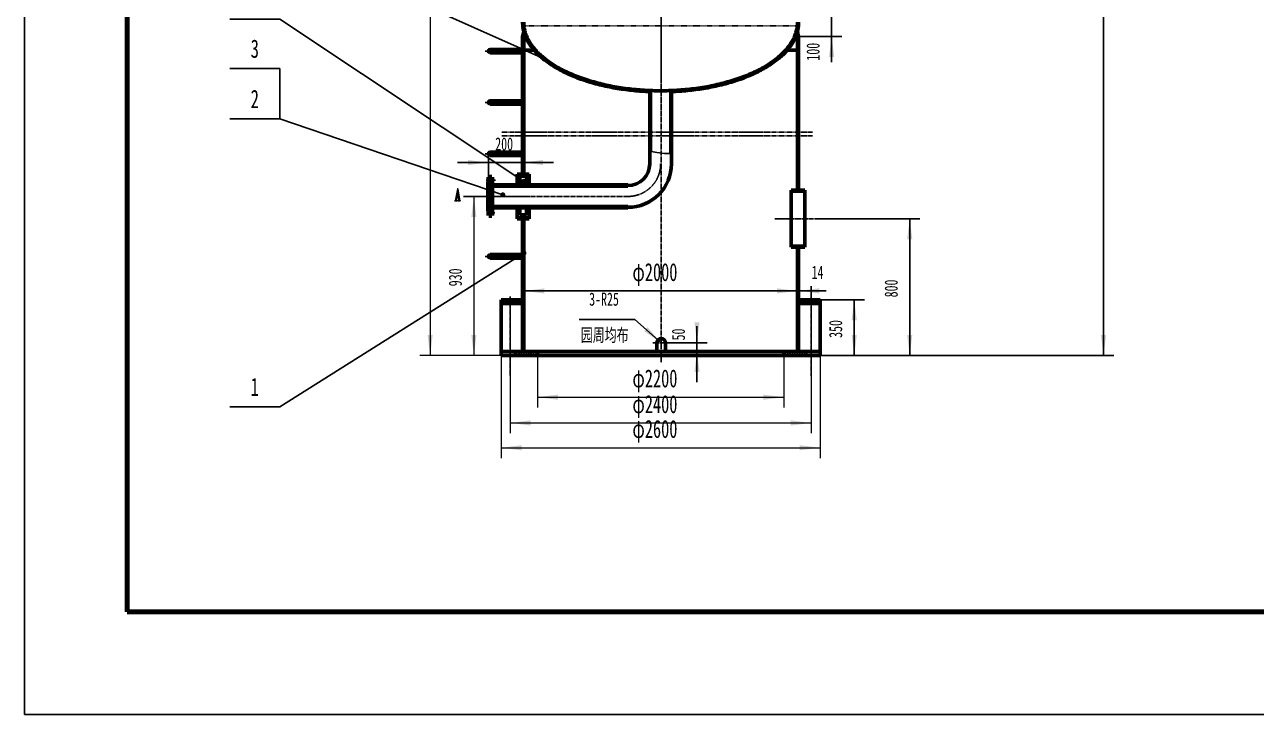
# Model space of a CAD drawing. Header units: millimetres. Extents: x -8910 to 8910, y -12615 to 12615.
# Drawn here: x -8910 to -1713, y -12615 to -8583 of the extents above; entities that cross this region are included whole.
import ezdxf

# ---------------------------------------------------------------- set-up
doc = ezdxf.new("R2010")
doc.units = ezdxf.units.MM
for name, pattern in [('EB_DASH', [6, 3, -3]), ('EB_DASHDOT', [39, 30, -3, 3, -3]), ('EB_DASHDOTDOT', [45, 30, -3, 3, -3, 3, -3])]:
    doc.linetypes.add(name, pattern=pattern)
for name, color, linetype, lineweight in [('CAXA0', 7, 'Continuous', 50), ('CAXA1', 1, 'EB_DASHDOT', 25), ('CAXA2', 6, 'EB_DASH', 25), ('CAXA3', 7, 'Continuous', 25), ('CAXA4', 3, 'Continuous', 15), ('CAXA5', 4, 'Continuous', 25)]:
    doc.layers.add(name, color=color, linetype=linetype, lineweight=lineweight)
doc.styles.add('UserTxtStyle1', font='FSGB2312.ttf', dxfattribs={"width": 0.667})
doc.styles.add('标准', font='FSGB2312.ttf', dxfattribs={"width": 0.667})

# ---------------------------------------------------------------- blocks, each defined once
blk = doc.blocks.new('CAXBLOCK0', base_point=(8310, -12015))
at = {"layer": 'CAXA0', "linetype": 'Continuous', "lineweight": 25}
for p, q in [((-8910, -12615), (-8910, 12615)), ((8910, -12615), (-8910, -12615))]:
    blk.add_line(p, q, dxfattribs=at)
at = {"layer": 'CAXA0', "linetype": 'Continuous', "lineweight": 70}
for p, q in [((-8310, -12015), (-8310, 12015)), ((8310, -12015), (-8310, -12015))]:
    blk.add_line(p, q, dxfattribs=at)
blk = doc.blocks.new('CAXBLOCK142', base_point=(-7712, -8092.3))
at = {"layer": 'CAXA0', "linetype": 'Continuous', "lineweight": 25}
blk.add_hatch(color=0, dxfattribs=at).paths.add_polyline_path([(-5859.6, -8783.3), (-5859.7, -8781), (-5860.3, -8778.7), (-5861.2, -8776.5), (-5862.4, -8774.5), (-5863.9, -8772.7), (-5865.7, -8771.2), (-5867.7, -8769.9), (-5869.9, -8769), (-5872.2, -8768.5), (-5874.6, -8768.3), (-5876.9, -8768.5), (-5879.2, -8769), (-5881.4, -8769.9), (-5883.4, -8771.2), (-5885.2, -8772.7), (-5886.7, -8774.5), (-5887.9, -8776.5), (-5888.8, -8778.7), (-5889.4, -8781), (-5889.6, -8783.3), (-5889.4, -8785.7), (-5888.8, -8787.9), (-5887.9, -8790.1), (-5886.7, -8792.1), (-5885.2, -8793.9), (-5883.4, -8795.4), (-5881.4, -8796.7), (-5879.2, -8797.6), (-5876.9, -8798.1), (-5874.6, -8798.3), (-5872.2, -8798.1), (-5869.9, -8797.6), (-5867.7, -8796.7), (-5865.7, -8795.4), (-5863.9, -8793.9), (-5862.4, -8792.1), (-5861.2, -8790.1), (-5860.3, -8787.9), (-5859.7, -8785.7)], flags=0)
at = {"layer": 'CAXA0', "color": 0, "linetype": 'Continuous', "lineweight": 25}
for p, q in [((-7418, -8092.3), (-7712, -8092.3)), ((-5874.6, -8783.3), (-7418, -8092.3))]:
    blk.add_line(p, q, dxfattribs=at)
at = {"layer": 'CAXA0', "color": 0, "linetype": 'Continuous', "lineweight": 25, "insert": (-7589.6, -7921.9), "char_height": 107.3, "attachment_point": 1, "style": '标准'}
blk.add_mtext('\\fFangSong_GB2312|b0|i0|p34;5', dxfattribs=at)
blk = doc.blocks.new('CAXBLOCK143', base_point=(-7712, -8551.3))
at = {"layer": 'CAXA0', "linetype": 'Continuous', "lineweight": 25}
blk.add_hatch(color=0, dxfattribs=at).paths.add_polyline_path([(-5977.9, -9499), (-5978.1, -9496.6), (-5978.6, -9494.3), (-5979.5, -9492.2), (-5980.8, -9490.2), (-5982.3, -9488.4), (-5984.1, -9486.8), (-5986.1, -9485.6), (-5988.3, -9484.7), (-5990.6, -9484.2), (-5992.9, -9484), (-5995.2, -9484.2), (-5997.5, -9484.7), (-5999.7, -9485.6), (-6001.7, -9486.8), (-6003.5, -9488.4), (-6005, -9490.2), (-6006.3, -9492.2), (-6007.2, -9494.3), (-6007.7, -9496.6), (-6007.9, -9499), (-6007.7, -9501.3), (-6007.2, -9503.6), (-6006.3, -9505.8), (-6005, -9507.8), (-6003.5, -9509.6), (-6001.7, -9511.1), (-5999.7, -9512.3), (-5997.5, -9513.3), (-5995.2, -9513.8), (-5992.9, -9514), (-5990.6, -9513.8), (-5988.3, -9513.3), (-5986.1, -9512.3), (-5984.1, -9511.1), (-5982.3, -9509.6), (-5980.8, -9507.8), (-5979.5, -9505.8), (-5978.6, -9503.6), (-5978.1, -9501.3)], flags=0)
at = {"layer": 'CAXA0', "color": 0, "linetype": 'Continuous', "lineweight": 25}
for p, q in [((-7418, -8551.3), (-7712, -8551.3)), ((-5992.9, -9499), (-7418, -8551.3))]:
    blk.add_line(p, q, dxfattribs=at)
at = {"layer": 'CAXA0', "color": 0, "linetype": 'Continuous', "lineweight": 25, "insert": (-7589.6, -8380.9), "char_height": 107.3, "attachment_point": 1, "style": '标准'}
blk.add_mtext('\\fFangSong_GB2312|b0|i0|p34;4', dxfattribs=at)
blk = doc.blocks.new('CAXBLOCK144', base_point=(-7712, -8839.7))
at = {"layer": 'CAXA0', "color": 0, "linetype": 'Continuous', "lineweight": 25}
for p, q in [((-7418, -8839.7), (-7712, -8839.7)), ((-7418, -9133.7), (-7418, -8839.7))]:
    blk.add_line(p, q, dxfattribs=at)
at = {"layer": 'CAXA0', "color": 0, "linetype": 'Continuous', "lineweight": 25, "insert": (-7589.6, -8669.3), "char_height": 107.3, "attachment_point": 1, "style": '标准'}
blk.add_mtext('\\fFangSong_GB2312|b0|i0|p34;3', dxfattribs=at)
blk = doc.blocks.new('CAXBLOCK145', base_point=(-7712, -9133.7))
at = {"layer": 'CAXA0', "linetype": 'Continuous', "lineweight": 25}
blk.add_hatch(color=0, dxfattribs=at).paths.add_polyline_path([(-6101.2, -9578), (-6101.4, -9575.6), (-6101.9, -9573.3), (-6102.8, -9571.1), (-6104, -9569.1), (-6105.6, -9567.3), (-6107.4, -9565.8), (-6109.4, -9564.6), (-6111.5, -9563.7), (-6113.8, -9563.1), (-6116.2, -9563), (-6118.5, -9563.1), (-6120.8, -9563.7), (-6123, -9564.6), (-6125, -9565.8), (-6126.8, -9567.3), (-6128.3, -9569.1), (-6129.5, -9571.1), (-6130.5, -9573.3), (-6131, -9575.6), (-6131.2, -9578), (-6131, -9580.3), (-6130.5, -9582.6), (-6129.5, -9584.8), (-6128.3, -9586.8), (-6126.8, -9588.6), (-6125, -9590.1), (-6123, -9591.3), (-6120.8, -9592.2), (-6118.5, -9592.8), (-6116.2, -9593), (-6113.8, -9592.8), (-6111.5, -9592.2), (-6109.4, -9591.3), (-6107.4, -9590.1), (-6105.6, -9588.6), (-6104, -9586.8), (-6102.8, -9584.8), (-6101.9, -9582.6), (-6101.4, -9580.3)], flags=0)
at = {"layer": 'CAXA0', "color": 0, "linetype": 'Continuous', "lineweight": 25}
for p, q in [((-7418, -9133.7), (-7712, -9133.7)), ((-6116.2, -9578), (-7418, -9133.7))]:
    blk.add_line(p, q, dxfattribs=at)
at = {"layer": 'CAXA0', "color": 0, "linetype": 'Continuous', "lineweight": 25, "insert": (-7589.6, -8963.3), "char_height": 107.3, "attachment_point": 1, "style": '标准'}
blk.add_mtext('\\fFangSong_GB2312|b0|i0|p34;2', dxfattribs=at)
blk = doc.blocks.new('CAXBLOCK146', base_point=(-7712, -10816.8))
at = {"layer": 'CAXA0', "linetype": 'Continuous', "lineweight": 25}
blk.add_hatch(color=0, dxfattribs=at).paths.add_polyline_path([(-5977.9, -9918.5), (-5978.1, -9916.2), (-5978.6, -9913.9), (-5979.5, -9911.7), (-5980.8, -9909.7), (-5982.3, -9907.9), (-5984.1, -9906.4), (-5986.1, -9905.2), (-5988.3, -9904.3), (-5990.6, -9903.7), (-5992.9, -9903.5), (-5995.2, -9903.7), (-5997.5, -9904.3), (-5999.7, -9905.2), (-6001.7, -9906.4), (-6003.5, -9907.9), (-6005, -9909.7), (-6006.3, -9911.7), (-6007.2, -9913.9), (-6007.7, -9916.2), (-6007.9, -9918.5), (-6007.7, -9920.9), (-6007.2, -9923.2), (-6006.3, -9925.3), (-6005, -9927.3), (-6003.5, -9929.1), (-6001.7, -9930.7), (-5999.7, -9931.9), (-5997.5, -9932.8), (-5995.2, -9933.3), (-5992.9, -9933.5), (-5990.6, -9933.3), (-5988.3, -9932.8), (-5986.1, -9931.9), (-5984.1, -9930.7), (-5982.3, -9929.1), (-5980.8, -9927.3), (-5979.5, -9925.3), (-5978.6, -9923.2), (-5978.1, -9920.9)], flags=0)
at = {"layer": 'CAXA0', "color": 0, "linetype": 'Continuous', "lineweight": 25}
for p, q in [((-5992.9, -9918.5), (-7418, -10816.8)), ((-7418, -10816.8), (-7712, -10816.8))]:
    blk.add_line(p, q, dxfattribs=at)
at = {"layer": 'CAXA0', "color": 0, "linetype": 'Continuous', "lineweight": 25, "insert": (-7589.6, -10646.4), "char_height": 107.3, "attachment_point": 1, "style": '标准'}
blk.add_mtext('\\fFangSong_GB2312|b0|i0|p34;1', dxfattribs=at)
blk = doc.blocks.new('CAXBLOCK147', base_point=(-6397.9, -9528))
at = {"layer": 'CAXA0', "color": 0, "linetype": 'ByBlock', "lineweight": -2}
for points in [[(-6374.9, -9606.7), (-6375, -9605.7), (-6375.3, -9603.9), (-6375.7, -9600.8), (-6376.2, -9597), (-6376.7, -9593.6), (-6377.1, -9590.3), (-6386.4, -9590.3), (-6389.1, -9605.1), (-6389.5, -9607.1), (-6389.4, -9608.8), (-6388.2, -9609.8), (-6386.4, -9610.4), (-6386.4, -9612.9), (-6395.1, -9612.9), (-6395.1, -9610.4), (-6393.9, -9610.2), (-6392.7, -9609), (-6391.6, -9605.7), (-6390.5, -9601.4), (-6379.8, -9542.4), (-6370.2, -9601.4), (-6369.6, -9604.7), (-6368.8, -9607.4), (-6368.1, -9609.2), (-6367.2, -9610.1), (-6366.4, -9610.4), (-6365.6, -9610.4), (-6365.6, -9612.9), (-6377.1, -9612.9), (-6377.1, -9610.4), (-6376.4, -9610.4), (-6375.8, -9610.2), (-6375.2, -9609.6), (-6374.8, -9608.7), (-6374.8, -9607.7), (-6374.9, -9606.7)], [(-6377.6, -9587.4), (-6381.5, -9562), (-6386.1, -9587.4), (-6377.6, -9587.4)]]:
    blk.add_lwpolyline(points, dxfattribs=at)

msp = doc.modelspace()

# ---------------------------------------------------------------- hatches: boundary and pattern name
at = {"layer": 'CAXA0', "linetype": 'Continuous', "lineweight": 25}
for points in [[(-5983.73, -8651.443), (-5994.079, -8651.443), (-6000.479, -8651.443), (-5993.038, -8624.125), (-5991.058, -8630.984), (-5988.846, -8637.824), (-5986.402, -8644.647)], [(-5983.73, -8651.443), (-5994.079, -8651.443), (-6000.479, -8651.443), (-5993.038, -8624.125), (-5991.058, -8630.984), (-5988.846, -8637.824), (-5986.402, -8644.647)], [(-4404.429, -8651.443), (-4394.079, -8651.443), (-4387.679, -8651.443), (-4395.12, -8624.125), (-4397.1, -8630.984), (-4399.312, -8637.824), (-4401.756, -8644.647)], [(-5994.079, -8731.443), (-6000.479, -8731.443), (-6000.479, -8729.843), (-5994.079, -8729.843)], [(-5994.079, -8733.043), (-6000.479, -8733.043), (-6000.479, -8731.443), (-5994.079, -8731.443)], [(-4394.079, -8731.443), (-4387.679, -8731.443), (-4387.679, -8729.843), (-4394.079, -8729.843)], [(-4394.079, -8733.043), (-4387.679, -8733.043), (-4387.679, -8731.443), (-4394.079, -8731.443)], [(-4394.079, -10139.429), (-4514.079, -10154.429), (-4514.079, -10124.429)], [(-2606.356, -10517.043), (-2621.356, -10397.043), (-2591.356, -10397.043)]]:
    msp.add_hatch(color=256, dxfattribs=at).paths.add_polyline_path(points, flags=0)
at = {"layer": 'CAXA0', "linetype": 'Continuous', "lineweight": 15}
for points in [[(-5914.079, -10760.798), (-5794.079, -10775.798), (-5794.079, -10745.798)], [(-4474.079, -10760.798), (-4594.079, -10775.798), (-4594.079, -10745.798)], [(-6074.079, -10911.263), (-5954.079, -10926.263), (-5954.079, -10896.263)], [(-4314.079, -10911.263), (-4434.079, -10926.263), (-4434.079, -10896.263)], [(-6126.079, -11056.273), (-6006.079, -11071.273), (-6006.079, -11041.273)], [(-4262.079, -11056.273), (-4382.079, -11071.273), (-4382.079, -11041.273)]]:
    msp.add_hatch(color=3, dxfattribs=at).paths.add_polyline_path(points, flags=0)
at = {"layer": 'CAXA4', "linetype": 'Continuous', "lineweight": 25}
for points in [[(-4195.061, -8651.443), (-4210.061, -8771.443), (-4180.061, -8771.443)], [(-6200.455, -9388.785), (-6320.455, -9403.785), (-6320.455, -9373.785)], [(-6000.479, -9388.785), (-5880.479, -9403.785), (-5880.479, -9373.785)], [(-6285.192, -9587.02), (-6300.192, -9707.02), (-6270.192, -9707.02)], [(-3738.817, -9717.043), (-3753.817, -9837.043), (-3723.817, -9837.043)], [(-5994.079, -10139.429), (-5874.079, -10154.429), (-5874.079, -10124.429)], [(-4394.079, -10139.199), (-4514.079, -10124.199), (-4514.079, -10154.199)], [(-4387.679, -10139.199), (-4267.679, -10124.199), (-4267.679, -10154.199)], [(-4063.018, -10190.643), (-4078.018, -10310.643), (-4048.018, -10310.643)], [(-5190.879, -10443.043), (-5270.685, -10352.181), (-5290.596, -10374.622)], [(-4981.703, -10443.043), (-4996.703, -10323.043), (-4966.703, -10323.043)], [(-4063.018, -10517.043), (-4078.018, -10397.043), (-4048.018, -10397.043)], [(-3738.817, -10517.043), (-3753.817, -10397.043), (-3723.817, -10397.043)], [(-4981.703, -10493.043), (-4996.703, -10613.043), (-4966.703, -10613.043)]]:
    msp.add_hatch(color=256, dxfattribs=at).paths.add_polyline_path(points, flags=0)
at = {"layer": 'CAXA4', "linetype": 'Continuous', "lineweight": 15}
for points in [[(-6540.836, -10517.043), (-6555.836, -10397.043), (-6525.836, -10397.043)], [(-6285.192, -10517.043), (-6300.192, -10397.043), (-6270.192, -10397.043)]]:
    msp.add_hatch(color=256, dxfattribs=at).paths.add_polyline_path(points, flags=0)

# ---------------------------------------------------------------- linework, layer by layer
at = {"layer": 'CAXA0'}
for p, q in [((-6000.479, -8651.443), (-5993.038, -8624.125)), ((-6000.479, -8651.443), (-5993.038, -8624.125)), ((-4387.679, -8651.443), (-4395.12, -8624.125)), ((-6000.479, -8651.443), (-6000.479, -9457.02)), ((-5983.73, -8651.443), (-6000.479, -8651.443)), ((-5983.73, -8651.443), (-6000.479, -8651.443)), ((-5994.079, -9457.02), (-5994.079, -8651.443)), ((-4404.429, -8651.443), (-4387.679, -8651.443)), ((-4394.079, -9550.643), (-4394.079, -8651.443)), ((-4387.679, -8651.443), (-4387.679, -9550.643)), ((-6190.43, -8727.258), (-6000.43, -8727.258)), ((-6190.43, -8747.258), (-6000.43, -8747.258)), ((-6006.83, -8727.258), (-6000.43, -8727.258)), ((-5994.079, -8729.843), (-6000.479, -8729.843)), ((-5933.295, -8731.443), (-6000.479, -8731.443)), ((-5994.079, -8733.043), (-6000.479, -8733.043)), ((-4454.863, -8731.443), (-4387.679, -8731.443)), ((-4394.079, -8729.843), (-4387.679, -8729.843)), ((-4394.079, -8733.043), (-4387.679, -8733.043)), ((-5257.679, -8967.777), (-5257.679, -9395.421)), ((-5254.079, -8967.917), (-5254.079, -9323.863)), ((-5134.079, -8967.917), (-5134.079, -9334.768)), ((-5130.479, -8967.777), (-5130.479, -9395.421)), ((-6190.43, -9027.258), (-6000.43, -9027.258)), ((-6190.43, -9047.258), (-6000.43, -9047.258)), ((-6006.83, -9027.258), (-6000.43, -9027.258)), ((-6190.43, -9327.258), (-6000.43, -9327.258)), ((-6190.43, -9347.258), (-6000.43, -9347.258)), ((-6006.83, -9327.258), (-6000.43, -9327.258)), ((-6032.479, -9457.02), (-6032.479, -9523.42)), ((-6032.479, -9457.02), (-5962.079, -9457.02)), ((-6032.479, -9463.42), (-5962.079, -9463.42)), ((-6017.479, -9469.155), (-6017.479, -9523.42)), ((-6017.479, -9469.155), (-5977.079, -9469.155)), ((-5977.079, -9523.42), (-5977.079, -9469.155)), ((-5962.079, -9523.42), (-5962.079, -9457.02)), ((-4430.879, -9550.643), (-4350.879, -9550.643)), ((-4430.879, -9883.443), (-4430.879, -9550.643)), ((-4430.879, -9557.043), (-4350.879, -9557.043)), ((-4350.879, -9550.643), (-4350.879, -9883.443)), ((-6032.479, -9650.62), (-6032.479, -9717.02)), ((-6032.479, -9710.62), (-5962.079, -9710.62)), ((-6017.479, -9650.62), (-6017.479, -9693.619)), ((-6017.479, -9693.619), (-5977.079, -9693.619)), ((-5977.079, -9693.619), (-5977.079, -9650.62)), ((-5962.079, -9717.02), (-5962.079, -9650.62)), ((-6032.479, -9717.02), (-5962.079, -9717.02)), ((-6000.479, -9717.02), (-6000.479, -10267.553)), ((-5994.079, -10237.096), (-5994.079, -9717.02)), ((-6190.43, -9927.258), (-6000.43, -9927.258)), ((-6006.83, -9927.258), (-6000.43, -9927.258)), ((-4430.879, -9877.043), (-4350.879, -9877.043)), ((-4430.879, -9883.443), (-4350.879, -9883.443)), ((-4394.079, -10493.043), (-4394.079, -9883.443)), ((-4387.679, -9883.443), (-4387.679, -10493.043)), ((-6190.43, -9947.258), (-6000.43, -9947.258)), ((-6000.479, -10190.643), (-6126.079, -10190.643)), ((-6126.079, -10190.643), (-6126.079, -10517.043)), ((-6126.079, -10190.643), (-6000.479, -10190.643)), ((-6126.079, -10190.643), (-6126.079, -10517.043)), ((-6000.479, -10213.043), (-6126.079, -10213.043)), ((-6126.079, -10213.043), (-6000.479, -10213.043)), ((-6090.079, -10190.643), (-6090.079, -10213.043)), ((-6058.079, -10190.643), (-6058.079, -10213.043)), ((-6000.479, -10152.62), (-6000.479, -10493.043)), ((-5994.079, -10493.043), (-5994.079, -10152.62)), ((-4387.679, -10190.643), (-4262.079, -10190.643)), ((-4387.679, -10213.043), (-4262.079, -10213.043)), ((-4330.079, -10190.643), (-4330.079, -10213.043)), ((-4298.079, -10190.643), (-4298.079, -10213.043)), ((-4262.079, -10190.643), (-4262.079, -10517.043)), ((-6126.079, -10493.043), (-4262.079, -10493.043)), ((-6042.079, -10493.043), (-6042.079, -10517.043)), ((-5914.079, -10493.043), (-5914.079, -10517.043)), ((-5914.079, -10493.043), (-5914.079, -10517.043)), ((-5215.879, -10443.043), (-5215.879, -10493.043)), ((-5165.879, -10443.043), (-5165.879, -10493.043)), ((-4474.079, -10493.043), (-4474.079, -10517.043)), ((-4346.079, -10493.043), (-4346.079, -10517.043)), ((-6126.079, -10517.043), (-4262.079, -10517.043))]:
    msp.add_line(p, q, dxfattribs=at)
at = {"layer": 'CAXA0', "linetype": 'EB_DASHDOTDOT', "lineweight": 25}
for p, q in [((-6122.075, -9211.074), (-4305.965, -9211.074)), ((-6122.075, -9211.074), (-4305.965, -9211.074)), ((-6122.075, -9231.828), (-4305.965, -9231.828)), ((-6122.075, -9231.828), (-4305.965, -9231.828))]:
    msp.add_line(p, q, dxfattribs=at)
at = {"layer": 'CAXA0', "linetype": 'Continuous', "lineweight": 70}
for p, q in [((-6181.255, -9475.02), (-6198.055, -9475.02)), ((-6198.055, -9475.02), (-6198.055, -9699.02)), ((-6181.255, -9699.02), (-6181.255, -9475.02)), ((-6200.455, -9502.22), (-6198.055, -9499.82)), ((-6200.455, -9502.22), (-6200.455, -9671.82)), ((-6181.145, -9523.42), (-5385.679, -9523.42)), ((-6200.455, -9671.82), (-6198.055, -9674.22)), ((-6198.055, -9699.02), (-6181.255, -9699.02)), ((-6181.255, -9650.62), (-5385.679, -9650.62))]:
    msp.add_line(p, q, dxfattribs=at)
at = {"layer": 'CAXA0'}
for centre, radius, start, end in [((-6190.43, -8737.258), 10, 90, 270), ((-6190.43, -9037.258), 10, 90, 270), ((-6190.43, -9337.258), 10, 90, 270), ((-5385.679, -9395.42), 255.2, 270, 360), ((-5385.679, -9395.42), 128, 270, 360), ((-6190.43, -9937.258), 10, 90, 270), ((-5190.879, -10443.043), 25, 0, 180)]:
    msp.add_arc(centre, radius, start, end, dxfattribs=at)
for points, weights in [([(-5257.679, -8974.178), (-6000.479, -8944.561), (-6000.479, -8569.043)], [0.96957629779, 0.723203241486, 1]), ([(-4387.679, -8569.043), (-4387.679, -8944.561), (-5130.479, -8974.178)], [1, 0.723203241486, 0.96957629779])]:
    msp.add_rational_spline(points, weights, degree=2, dxfattribs=at)
msp.add_rational_spline([(-4394.079, -8569.043), (-4394.079, -8969.043), (-5194.079, -8969.043), (-5994.079, -8969.043), (-5994.079, -8569.043)], [1, 0.707106781187, 1, 0.707106781187, 1], degree=2, knots=[0, 0, 0, 968.82050461, 968.82050461, 1937.64100921, 1937.64100921, 1937.64100921], dxfattribs=at)
at = {"layer": 'CAXA1', "linetype": 'EB_DASHDOT', "lineweight": 25}
for p, q in [((-5190.879, 11781.29), (-5190.879, -10560.357)), ((-6218.857, -8737.258), (-6000.43, -8737.258)), ((-6218.857, -9037.258), (-6000.43, -9037.258)), ((-6218.857, -9337.258), (-6000.43, -9337.258)), ((-6212.808, -9491.02), (-6159.614, -9491.02)), ((-6221.049, -9587.02), (-5957.78, -9587.02)), ((-6212.059, -9683.02), (-6163.36, -9683.02)), ((-6218.857, -9937.258), (-6000.43, -9937.258))]:
    msp.add_line(p, q, dxfattribs=at)
at = {"layer": 'CAXA1'}
for p, q in [((-5994.079, -9587.043), (-5384.879, -9587.043)), ((-4525.997, -9717.043), (-4262.079, -9717.043)), ((-4314.079, -10110.989), (-4314.079, -10636.443)), ((-6074.079, -10171.654), (-6074.079, -10636.443)), ((-5239.74, -10443.043), (-5137.761, -10443.043))]:
    msp.add_line(p, q, dxfattribs=at)
at = {"layer": 'CAXA1', "color": 1, "linetype": 'EB_DASHDOT', "lineweight": 25}
msp.add_arc((-5384.879, -9396.243), 190.8, 270, 0, dxfattribs=at)
at = {"layer": 'CAXA2', "linetype": 'EB_DASH', "lineweight": 25}
msp.add_line((-5994.079, -8589.043), (-4394.079, -8589.043), dxfattribs=at)
at = {"layer": 'CAXA3', "color": 3, "linetype": 'Continuous', "lineweight": 25}
msp.add_line((-2606.356, 12221.067), (-2606.356, -10517.043), dxfattribs=at)
at = {"layer": 'CAXA3', "linetype": 'Continuous', "lineweight": 25}
for p, q in [((-4394.079, -10043.443), (-4394.079, -10199.429)), ((-5994.079, -10237.096), (-5994.079, -10079.429)), ((-6126.079, -10517.043), (-2546.356, -10517.043))]:
    msp.add_line(p, q, dxfattribs=at)
at = {"layer": 'CAXA3', "color": 3, "linetype": 'Continuous', "lineweight": 15}
for p, q in [((-4314.079, -10110.989), (-4314.079, -10971.263)), ((-6074.079, -10171.654), (-6074.079, -10971.263)), ((-5914.079, -10493.043), (-5914.079, -10820.798)), ((-4474.079, -10493.043), (-4474.079, -10820.798)), ((-6126.079, -10517.043), (-6126.079, -11116.273)), ((-4262.079, -10517.043), (-4262.079, -11116.273)), ((-5914.079, -10760.798), (-4474.079, -10760.798)), ((-6074.079, -10911.263), (-4314.079, -10911.263)), ((-6126.079, -11056.273), (-4262.079, -11056.273))]:
    msp.add_line(p, q, dxfattribs=at)
at = {"layer": 'CAXA3', "linetype": 'Continuous', "lineweight": 25}
msp.add_open_spline([(-5257.679, -9323.531), (-5243.731, -9324.715), (-5210.137, -9330.539), (-5167.865, -9337.868), (-5139.187, -9335.542), (-5130.479, -9334.277)], degree=3, knots=[0, 0, 0, 0, 42.14593686, 101.88349823, 128.20292735, 128.20292735, 128.20292735, 128.20292735], dxfattribs=at)
at = {"layer": 'CAXA4', "linetype": 'Continuous', "lineweight": 15}
for p, q in [((-6540.836, -6049.03), (-6540.836, -10517.043)), ((-6285.192, -9587.02), (-6285.192, -10517.043)), ((-6126.079, -10517.043), (-6600.836, -10517.043)), ((-6126.079, -10517.043), (-6345.192, -10517.043))]:
    msp.add_line(p, q, dxfattribs=at)
at = {"layer": 'CAXA4', "linetype": 'Continuous', "lineweight": 25}
for p, q in [((-4195.061, -8369.043), (-4195.061, -8801.32)), ((-4387.679, -8651.443), (-4135.061, -8651.443)), ((-6200.455, -9502.22), (-6200.455, -9328.785)), ((-6000.479, -9457.02), (-6000.479, -9328.785)), ((-6380.455, -9388.785), (-5820.479, -9388.785)), ((-5957.78, -9587.02), (-6345.192, -9587.02)), ((-4262.079, -9717.043), (-3678.817, -9717.043)), ((-3738.817, -9717.043), (-3738.817, -10517.043)), ((-4394.079, -10043.443), (-4394.079, -10199.199)), ((-4387.679, -10043.443), (-4387.679, -10199.199)), ((-5994.079, -10139.429), (-4394.079, -10139.429)), ((-4227.861, -10139.199), (-4574.079, -10139.199)), ((-4262.079, -10190.643), (-4003.018, -10190.643)), ((-4063.018, -10190.643), (-4063.018, -10517.043)), ((-5669.949, -10306.467), (-5344.809, -10306.467)), ((-5190.879, -10443.043), (-5344.809, -10306.467)), ((-4981.703, -10344.462), (-4981.703, -10673.043)), ((-5137.761, -10443.043), (-4921.703, -10443.043)), ((-4262.079, -10493.043), (-5041.703, -10493.043)), ((-4262.079, -10517.043), (-3678.817, -10517.043)), ((-4262.079, -10517.043), (-4003.018, -10517.043))]:
    msp.add_line(p, q, dxfattribs=at)
at = {"layer": 'CAXA5', "linetype": 'Continuous', "lineweight": 25}
for p, q in [((-6126.079, -10193.804), (-6122.919, -10190.643)), ((-6126.079, -10207.946), (-6108.777, -10190.643)), ((-6117.035, -10213.043), (-6094.635, -10190.643)), ((-6102.893, -10213.043), (-6090.079, -10200.23)), ((-6058.079, -10210.656), (-6038.066, -10190.643)), ((-6058.079, -10196.514), (-6052.208, -10190.643)), ((-6046.324, -10213.043), (-6023.924, -10190.643)), ((-6032.182, -10213.043), (-6009.782, -10190.643)), ((-6018.04, -10213.043), (-6000.479, -10195.483)), ((-6003.898, -10213.043), (-6000.479, -10209.625)), ((-4387.679, -10194.886), (-4383.436, -10190.643)), ((-4387.679, -10209.028), (-4369.294, -10190.643)), ((-4377.552, -10213.043), (-4355.152, -10190.643)), ((-4363.41, -10213.043), (-4341.01, -10190.643)), ((-4349.268, -10213.043), (-4330.079, -10193.855)), ((-4335.126, -10213.043), (-4330.079, -10207.997)), ((-4298.079, -10204.281), (-4284.441, -10190.643)), ((-4292.699, -10213.043), (-4270.299, -10190.643)), ((-4278.557, -10213.043), (-4262.079, -10196.565)), ((-4264.415, -10213.043), (-4262.079, -10210.708)), ((-6024.045, -10517.043), (-6042.079, -10499.009)), ((-6009.902, -10517.043), (-6033.902, -10493.043)), ((-5995.76, -10517.043), (-6019.76, -10493.043)), ((-5981.618, -10517.043), (-6005.618, -10493.043)), ((-5967.476, -10517.043), (-5991.476, -10493.043)), ((-5953.334, -10517.043), (-5977.334, -10493.043)), ((-5939.192, -10517.043), (-5963.192, -10493.043)), ((-5925.05, -10517.043), (-5949.05, -10493.043)), ((-5914.079, -10513.872), (-5934.908, -10493.043)), ((-5914.079, -10499.73), (-5920.765, -10493.043)), ((-4454.268, -10517.043), (-4474.079, -10497.232)), ((-4440.125, -10517.043), (-4464.125, -10493.043)), ((-4425.983, -10517.043), (-4449.983, -10493.043)), ((-4411.841, -10517.043), (-4435.841, -10493.043)), ((-4397.699, -10517.043), (-4421.699, -10493.043)), ((-4383.557, -10517.043), (-4407.557, -10493.043)), ((-4369.415, -10517.043), (-4393.415, -10493.043)), ((-4355.273, -10517.043), (-4379.273, -10493.043)), ((-4346.079, -10512.095), (-4365.13, -10493.043)), ((-4346.079, -10497.953), (-4350.988, -10493.043)), ((-6038.187, -10517.043), (-6042.079, -10513.151)), ((-4468.41, -10517.043), (-4474.079, -10511.374))]:
    msp.add_line(p, q, dxfattribs=at)

# ---------------------------------------------------------------- block references
at = {"layer": 'CAXA0'}
msp.add_blockref('CAXBLOCK0', (8310, -12015), dxfattribs=at)
at = {"layer": 'CAXA0', "lineweight": 30}
for name, p in [('CAXBLOCK142', (-7712.043, -8092.308)), ('CAXBLOCK143', (-7712.043, -8551.329)), ('CAXBLOCK146', (-7712.043, -10816.819))]:
    msp.add_blockref(name, p, dxfattribs=at)
at = {"layer": 'CAXA0', "linetype": 'Continuous', "lineweight": 30}
for name, p in [('CAXBLOCK144', (-7712.043, -8839.742)), ('CAXBLOCK145', (-7712.043, -9133.742))]:
    msp.add_blockref(name, p, dxfattribs=at)
at = {"layer": 'CAXA0', "linetype": 'Continuous', "lineweight": 25}
msp.add_blockref('CAXBLOCK147', (-6397.864, -9528.009), dxfattribs=at)

# ---------------------------------------------------------------- texts
at = {"layer": 'CAXA4', "linetype": 'Continuous', "lineweight": 25, "char_height": 76.6, "attachment_point": 1, "rotation": 90}
for s, insert, style in [('\\fFangSong_GB2312|b0|i0|p34;100', (-4342.032, -8793.201), '标准'), ('\\fFangSong_GB2312|b0|i0|p34;930', (-6432.163, -10112.189), '标准'), ('\\fFangSong_GB2312|b0|i0|p34;800', (-3885.788, -10177.097), 'UserTxtStyle1'), ('\\fFangSong_GB2312|b0|i0|p34;50', (-5128.674, -10428.807), '标准'), ('\\fFangSong_GB2312|b0|i0|p34;350', (-4209.989, -10414.001), '标准')]:
    msp.add_mtext(s, dxfattribs=dict(at, insert=insert, style=style))
at = {"layer": 'CAXA4', "linetype": 'Continuous', "lineweight": 25, "attachment_point": 1}
for s, insert, char_height, style in [('\\fFangSong_GB2312|b0|i0|p34;200', (-6160.624, -9241.814), 76.6, '标准'), ('\\fFangSong_GB2312|b0|i0|p34;φ2000', (-5359.001, -9976.829), 105, '标准'), ('\\fFangSong_GB2312|b0|i0|p34;14', (-4312.138, -9992.228), 76.6, 'UserTxtStyle1'), ('\\fFangSong_GB2312|b0|i0|p34;3-R25', (-5611.695, -10148.996), 76.6, '标准'), ('\\fFangSong_GB2312|b0|i0|p34;园周均布', (-5660.362, -10358.996), 76.6, '标准'), ('\\fFangSong_GB2312|b0|i0|p34;φ2200', (-5359.001, -10598.198), 105, '标准')]:
    msp.add_mtext(s, dxfattribs=dict(at, insert=insert, char_height=char_height, style=style))
at = {"layer": 'CAXA4', "color": 3, "linetype": 'Continuous', "lineweight": 15, "char_height": 105, "attachment_point": 1, "style": '标准'}
for s, insert in [('\\fFangSong_GB2312|b0|i0|p34;φ2400', (-5359.001, -10748.663)), ('\\fFangSong_GB2312|b0|i0|p34;φ2600', (-5359.001, -10893.673))]:
    msp.add_mtext(s, dxfattribs=dict(at, insert=insert))

doc.saveas('drawing.dxf')
